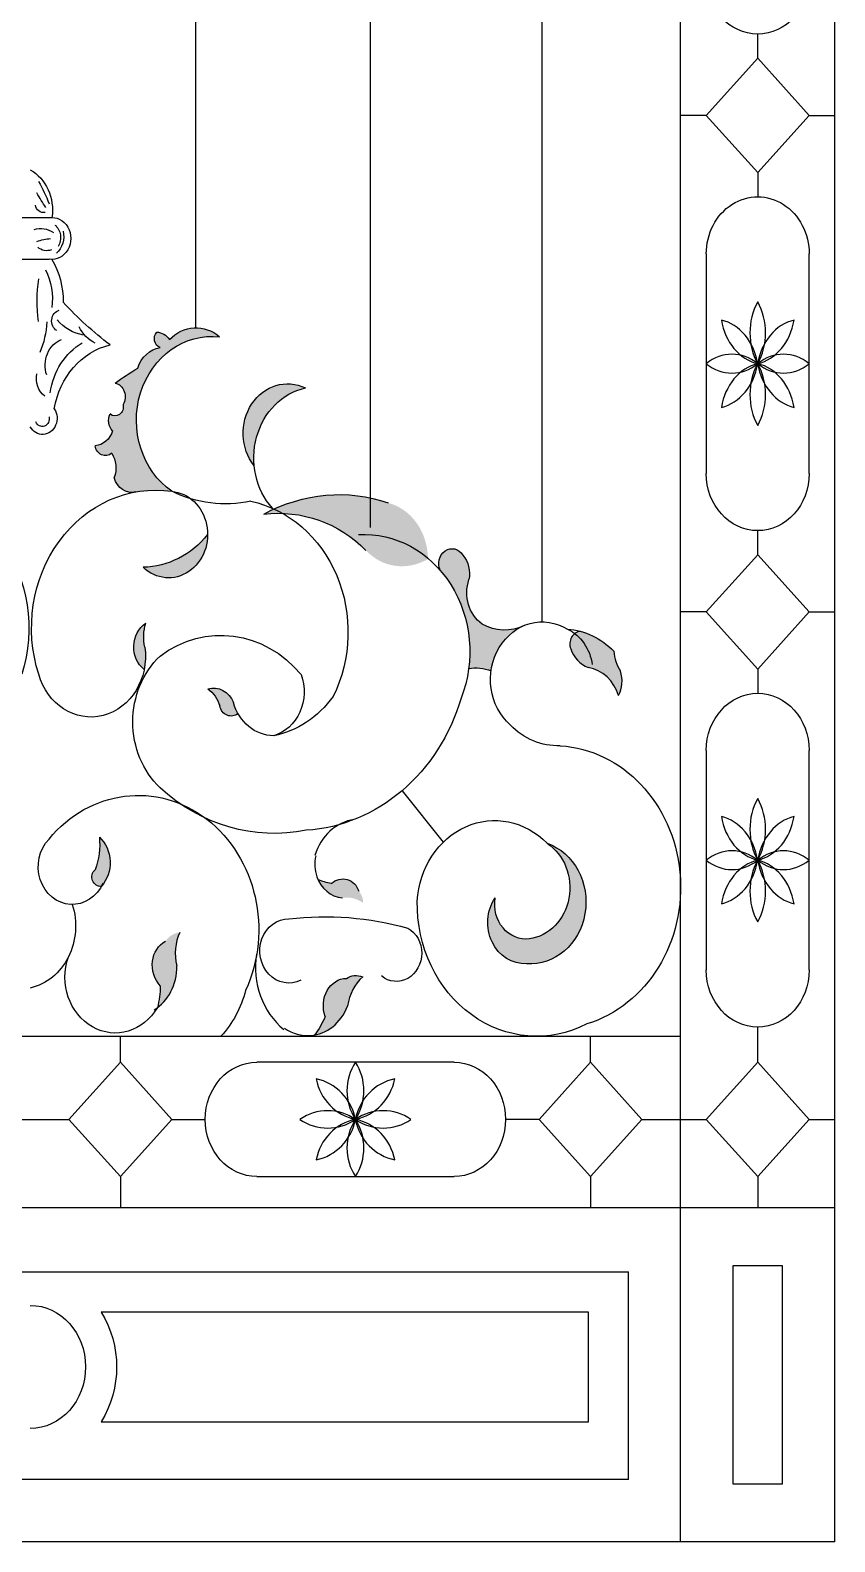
# Model space of a CAD drawing. Header units: inches. Extents: x -12530 to 36157, y 78659 to 110077.
# Drawn here: x 16683 to 17363, y 94033 to 95311 of the extents above; entities that cross this region are included whole.
import ezdxf

# ---------------------------------------------------------------- set-up
doc = ezdxf.new("R2010")
doc.units = ezdxf.units.IN
doc.header["$MEASUREMENT"] = 0
doc.layers.add('freecads.com', color=7, linetype='Continuous')

msp = doc.modelspace()

# ---------------------------------------------------------------- hatches: boundary and pattern name
at = {"layer": 'freecads.com'}
h = msp.add_hatch(color=256, dxfattribs=at)
edge = h.paths.add_edge_path()
edge.add_ellipse((16788.76670993174, 94805.46866139612), major_axis=(-3.36026e-11, 116.5835877526681), ratio=0.8999999999998953, start_angle=-6.717731188741411, end_angle=9.26898986146168)
edge.add_ellipse((16768.52786999742, 94937.12851185323), major_axis=(2.7845e-12, 17.03069006768197), ratio=0.9000000000000767, start_angle=106.8556122354463, end_angle=185.1172944154043, ccw=False)
edge.add_ellipse((16736.28523757692, 94940.82110228678), major_axis=(-9.136e-12, 21.04608677925807), ratio=0.89999999999993, start_angle=244.9095590815808, end_angle=308.9432390969281)
edge.add_ellipse((16746.31339439589, 94960.84599027182), major_axis=(-8.0115e-12, 9.643829878264636), ratio=0.9000000000000677, start_angle=98.73984639411918, end_angle=214.6800453833513, ccw=False)
edge.add_ellipse((16736.44211073737, 94978.0665208842), major_axis=(-2.6198e-12, 18.59619225577659), ratio=0.9000000000001048, start_angle=183.9296970914239, end_angle=249.6263992453699)
edge.add_ellipse((16759.77308839748, 94980.86602040978), major_axis=(6.6158e-12, 12.0105895559244), ratio=0.9000000000003772, start_angle=60.0219011247749, end_angle=139.3789961253912, ccw=False)
edge.add_ellipse((16754.45247512103, 94992.50120788936), major_axis=(-3.185e-12, 7.730871376373875), ratio=0.9000000000001215, start_angle=144.9935441478457, end_angle=284.9260494997997)
edge.add_ellipse((16752.51318593948, 95000.95003051937), major_axis=(-1.4913e-12, 11.73514588658985), ratio=0.900000000000322, start_angle=232.6426200170663, end_angle=350.4584289202061)
edge.add_ellipse((16890.55558721706, 94781.3897204357), major_axis=(-7.43843e-11, 276.1786654738967), ratio=0.9000000000000699, start_angle=385.61757893406786, end_angle=390.4958478961771, ccw=False)
edge.add_ellipse((16795.8736206504, 95016.7377189741), major_axis=(-7.937e-13, 26.04826038290957), ratio=0.9000000000001149, start_angle=367.3351597532615, end_angle=429.2778540634385, ccw=False)
edge.add_ellipse((16794.84455944181, 95050.04660668003), major_axis=(4.0607e-12, 7.941785819244253), ratio=0.8999999999998554, start_angle=42.95399225192102, end_angle=163.0680128390384, ccw=False)
edge.add_ellipse((16789.45787240826, 95040.74796876324), major_axis=(3.9689e-12, 14.82096985980082), ratio=0.9000000000000627, start_angle=307.8523188130344, end_angle=359.04237948570943, ccw=False)
edge.add_ellipse((16822.85701251442, 95023.13826498901), major_axis=(-2.6605e-12, 36.12050366511459), ratio=0.9000000000001435, start_angle=324.9406769990382, end_angle=400.7193260942051, ccw=False)
edge.add_ellipse((16836.30451900924, 94981.10656648409), major_axis=(1.9986e-12, 70.8902408365302), ratio=0.9000000000001174, start_angle=-5.300160944408938, end_angle=150.5340839593255)
h = msp.add_hatch(color=256, dxfattribs=at)
edge = h.paths.add_edge_path()
edge.add_ellipse((16900.30557553513, 94970.1643779363), major_axis=(-7.9337e-12, 41.74178079067945), ratio=0.9000000000000532, start_angle=-21.53262590551998, end_angle=134.3792535649405, ccw=False)
edge.add_ellipse((16926.07210980448, 94949.24814959188), major_axis=(2.1595e-12, 60.32472191662549), ratio=0.9000000000001088, start_angle=10.23801905302873, end_angle=97.04882881774066)
h = msp.add_hatch(color=256, dxfattribs=at)
edge = h.paths.add_edge_path()
edge.add_ellipse((16883.27612373989, 94769.07448162435), major_axis=(38.92548546255083, 129.0627295193005), ratio=0.8718114887687981, start_angle=337.5387016340217, end_angle=378.1222940538711, ccw=False)
edge.add_ellipse((17000.5125503161, 94910.23822797133), major_axis=(15.32011197602194, 50.79591030576019), ratio=0.8718114887693434, start_angle=155.8886485557718, end_angle=218.6154081667713)
edge.add_ellipse((16970.97155850927, 94858.70359293302), major_axis=(15.74787747619162, 52.21422487231568), ratio=0.8718114887691488, start_angle=-67.22055746692504, end_angle=1.483378251301878)
edge.add_ellipse((16933.36437310705, 94757.74948307194), major_axis=(46.82047505432328, 155.2396389174538), ratio=0.8718114887691724, start_angle=-1.923917459963524, end_angle=37.04626844481095)
h = msp.add_hatch(color=256, dxfattribs=at)
edge = h.paths.add_edge_path()
edge.add_ellipse((16799.79250504372, 94884.55827799143), major_axis=(-8.54e-14, 36.62144581180591), ratio=0.9000000000000312, start_angle=142.1254901543999, end_angle=270.00000000010925, ccw=False)
edge.add_ellipse((16776.79789983268, 94940.40586065804), major_axis=(-8.159e-12, 83.57144620622194), ratio=0.9000000000000595, start_angle=180.9900401765111, end_angle=225.0544885564989)
h = msp.add_hatch(color=256, dxfattribs=at)
edge = h.paths.add_edge_path()
edge.add_ellipse((17059.76613795369, 94728.93929006469), major_axis=(1.41451e-11, 42.85655049576308), ratio=0.9000000000000067, start_angle=-17.37338950031346, end_angle=8.447245256450708)
edge.add_ellipse((16965.28948716562, 94785.54683749181), major_axis=(1.61069e-11, 99.03776540563165), ratio=0.9000000000001147, start_angle=260.7759347159676, end_angle=316.6914325356159)
edge.add_ellipse((17039.45399726065, 94860.14553976653), major_axis=(3.38399e-11, 12.4337192179423), ratio=0.8999999999992279, start_angle=-52.754776177137614, end_angle=122.6256027594892, ccw=False)
edge.add_ellipse((17032.94445257074, 94851.25624109268), major_axis=(-2.14037e-11, 23.64741839940564), ratio=0.8999999999999793, start_angle=256.8798889736094, end_angle=315.3003280210574, ccw=False)
edge.add_ellipse((17079.89896345536, 94835.19213943942), major_axis=(1.31136e-11, 31.11705245623481), ratio=0.900000000000171, start_angle=66.77778840969579, end_angle=150.4310089925406)
edge.add_ellipse((17083.88264927494, 94849.15523751013), major_axis=(6.7839e-12, 45.44047698580814), ratio=0.9000000000001303, start_angle=154.8451926547266, end_angle=198.5385522374826)
edge.add_ellipse((17115.78210768405, 94761.93301233012), major_axis=(2.45429e-11, 48.7459606885767), ratio=0.9000000000000788, start_angle=21.53945961234644, end_angle=80.20184248682685)
h = msp.add_hatch(color=256, dxfattribs=at)
edge = h.paths.add_edge_path()
edge.add_ellipse((16810.62089449571, 94797.85745484175), major_axis=(-1.2854e-11, 35.49510665429193), ratio=0.8999999999996982, start_angle=68.93400498996681, end_angle=105.2221253023978)
edge.add_ellipse((16733.98714110502, 94781.57599571662), major_axis=(3.1951e-12, 51.27496435617569), ratio=0.8999999999998088, start_angle=256.1697035933095, end_angle=279.7523203242355, ccw=False)
edge.add_ellipse((16791.26248577309, 94789.4748735479), major_axis=(-1.5566e-11, 23.34560863934563), ratio=0.9000000000001515, start_angle=28.41379435057121, end_angle=147.2386408392675, ccw=False)
h = msp.add_hatch(color=256, dxfattribs=at)
edge = h.paths.add_edge_path()
edge.add_ellipse((17160.67059240271, 94794.34976522428), major_axis=(-9.2443760838707, 21.82649922806464), ratio=0.9194256280259118, start_angle=84.10938750705628, end_angle=141.7391165749681, ccw=False)
edge.add_ellipse((17149.64162565322, 94791.53187665851), major_axis=(-4.433948713999701, 10.46880582309234), ratio=0.9194256280255103, start_angle=345.23011914558055, end_angle=447.0836488040294, ccw=False)
edge.add_ellipse((17137.26038977005, 94743.8588335044), major_axis=(-23.97241523516589, 56.60023974396677), ratio=0.9194256280234485, start_angle=294.18799935249876, end_angle=326.67426771039095, ccw=False)
edge.add_ellipse((17209.67181384094, 94787.27692524044), major_axis=(-14.07196300889055, 33.22470732005297), ratio=0.9194256280191879, start_angle=69.51201642745245, end_angle=100.1990422773331)
edge.add_ellipse((17159.63342929514, 94762.13324791483), major_axis=(-9.85986498386278, 23.27970362790831), ratio=0.9194256280237663, start_angle=213.1485319290914, end_angle=264.44727108953293, ccw=False)
edge.add_ellipse((17151.55252725674, 94741.0851872991), major_axis=(-12.46583806523797, 29.43255471590483), ratio=0.9194256280233482, start_angle=261.4412234722285, end_angle=331.420401232025)
h = msp.add_hatch(color=256, dxfattribs=at)
edge = h.paths.add_edge_path()
edge.add_ellipse((16818.28902730816, 94730.25468204872), major_axis=(3.85523e-11, 28.994043563535), ratio=0.9000000000001465, start_angle=-69.14636885201656, end_angle=-31.44499319450603)
edge.add_ellipse((16837.43162756383, 94733.83497477438), major_axis=(-1.15598e-11, 20.99998033339343), ratio=0.9000000000000273, start_angle=297.09651340377064, end_angle=372.37896302657657, ccw=False)
edge.add_ellipse((16888.65101644102, 94754.04850971782), major_axis=(7.6363e-12, 39.52441947764079), ratio=0.9000000000002302, start_angle=108.5548096092239, end_angle=124.5923893994109)
edge.add_ellipse((16852.6132777697, 94742.08682434505), major_axis=(-4.3854e-12, 10.98310402376072), ratio=0.8999999999999072, start_angle=104.1426395384662, end_angle=213.2095636643358, ccw=False)
h = msp.add_hatch(color=256, dxfattribs=at)
edge = h.paths.add_edge_path()
edge.add_ellipse((16725.13726212939, 94607.18157960144), major_axis=(5.7353e-12, 28.02075723601832), ratio=0.9000000000000872, start_angle=221.6662526997738, end_angle=323.4876510018291, ccw=False)
edge.add_ellipse((16742.0360564014, 94595.10855953331), major_axis=(2.1271e-12, 7.906331897012567), ratio=0.9000000000002724, start_angle=36.029328324019616, end_angle=186.0536698180201, ccw=False)
edge.add_ellipse((16691.76614500276, 94622.70146912262), major_axis=(-3.4358e-12, 55.21963327825783), ratio=0.9000000000002129, start_angle=244.9097059920386, end_angle=277.0640736111102)
h = msp.add_hatch(color=256, dxfattribs=at)
edge = h.paths.add_edge_path()
edge.add_ellipse((17105.74563827886, 94573.83783891203), major_axis=(2.03813e-11, 52.13951056969217), ratio=0.9000000000001129, start_angle=176.3813482416381, end_angle=344.19065453913475, ccw=False)
edge.add_ellipse((17100.95062020211, 94556.55227569032), major_axis=(-1.15839e-11, 34.7659788135248), ratio=0.9000000000001206, start_angle=50.2579786905585, end_angle=182.4828584501097, ccw=False)
edge.add_ellipse((17101.98160827441, 94572.03984965303), major_axis=(-5.1913e-12, 29.46909751154168), ratio=0.900000000000077, start_angle=78.42557814748635, end_angle=185.492944625321)
edge.add_ellipse((17099.87335010733, 94586.01121807925), major_axis=(-2.9234e-12, 43.61845059917484), ratio=0.900000000000065, start_angle=186.4943733976081, end_angle=332.0208406989597)
h = msp.add_hatch(color=256, dxfattribs=at)
edge = h.paths.add_edge_path()
edge.add_ellipse((16950.88319993399, 94572.25138270821), major_axis=(5.0098647386873, 13.88714289861345), ratio=0.8893395283120684, start_angle=-66.1805330160756, end_angle=-21.54663952722892)
edge.add_ellipse((16946.04453031957, 94576.91864291538), major_axis=(5.694476751295201, 15.7848597721224), ratio=0.8893395283098342, start_angle=-46.85271922235672, end_angle=54.2737209156343)
edge.add_ellipse((16945.26181255964, 94635.43262565498), major_axis=(15.81863385901919, 43.84861474632299), ratio=0.8893395283261096, start_angle=175.4756701292518, end_angle=189.9479575073592, ccw=False)
edge.add_ellipse((16951.51328946824, 94608.0881228241), major_axis=(10.56747005852948, 29.29260058649094), ratio=0.8893395283121519, start_angle=140.4796338380735, end_angle=190.8278062491492)
edge.add_ellipse((16948.35579769001, 94548.93922663949), major_axis=(9.898040700266598, 27.43696941750064), ratio=0.8893395283103233, start_angle=346.6500788901326, end_angle=383.23939943384784, ccw=False)
h = msp.add_hatch(color=256, dxfattribs=at)
edge = h.paths.add_edge_path()
edge.add_ellipse((16812.59075234323, 94527.47659701026), major_axis=(-6.658111742009038, 20.13135067379655), ratio=0.8798393222573647, start_angle=-8.925071848513323, end_angle=31.16508450898911)
edge.add_ellipse((16807.45206966876, 94519.05967057598), major_axis=(-7.567961312495769, 22.88235598409579), ratio=0.8798393222577274, start_angle=7.278185127621989, end_angle=118.8275751387476)
edge.add_ellipse((16732.88329424208, 94507.91297718837), major_axis=(-21.02296914510472, 63.56468328225576), ratio=0.8798393222500511, start_angle=229.791309642161, end_angle=247.0877720047407, ccw=False)
edge.add_ellipse((16766.73333734564, 94522.3984583279), major_axis=(-14.04417088098602, 42.4637104160437), ratio=0.879839322258338, start_angle=193.79821151882, end_angle=248.1661357135966)
edge.add_ellipse((16842.78019382708, 94527.44254789728), major_axis=(-13.15449906293807, 39.77371420462049), ratio=0.8798393222578701, start_angle=399.86351295219015, end_angle=443.43469232977384, ccw=False)
h = msp.add_hatch(color=256, dxfattribs=at)
edge = h.paths.add_edge_path()
edge.add_ellipse((16959.27929293462, 94490.23295310268), major_axis=(-3.392412962194085, 21.37884641057392), ratio=0.8442340252851046, start_angle=-21.59777630904155, end_angle=16.64558379525327)
edge.add_ellipse((16951.47663171257, 94484.91483771068), major_axis=(-3.855995671007139, 24.30032549848696), ratio=0.844234025284255, start_angle=-5.700698225546458, end_angle=102.7741443557887)
edge.add_ellipse((16879.3947801892, 94508.88370786377), major_axis=(-10.71153440866271, 67.50364757089142), ratio=0.8442340252845262, start_angle=213.7470164459461, end_angle=229.9077664985274, ccw=False)
edge.add_ellipse((16915.60987642383, 94506.59205751232), major_axis=(-7.155726606356456, 45.0950936038493), ratio=0.8442340252861256, start_angle=180.5008296908084, end_angle=230.9341419176615)
edge.add_ellipse((16986.7764129594, 94476.38582893656), major_axis=(-6.70242478082758, 42.23840421529459), ratio=0.8442340252848799, start_angle=384.6267560571625, end_angle=425.7915198135081, ccw=False)

# ---------------------------------------------------------------- linework, layer by layer
for p, q in [((17232.73497775132, 94033.30365418523), (17232.73497775132, 96566.19743068157)), ((17363.11733146881, 94033.30365418523), (17363.11733146881, 96566.19743068157)), ((17115.78210768405, 94810.67897302256), (17115.78210768405, 96286.82343528025)), ((16970.60983118021, 94890.44871188934), (16970.60983118021, 96053.22444744674)), ((16822.85701251442, 95059.25876865687), (16822.85701251442, 95966.04866136528)), ((17297.92615460947, 95287.02534298637), (17297.92615460947, 95307.41034399535)), ((17254.4295523111, 95238.69578487574), (17297.92615460947, 95287.02534298637)), ((17297.92615460947, 95287.02534298637), (17341.42275690904, 95238.69578487574)), ((17254.4295523111, 95238.69578487574), (17232.73497775132, 95238.69578487574)), ((17297.92615460947, 95190.36622676512), (17254.4295523111, 95238.69578487574)), ((17341.42275690904, 95238.69578487574), (17297.92615460947, 95190.36622676512)), ((17341.42275690904, 95238.69578487574), (17363.11733146881, 95238.69578487574)), ((17297.92615460947, 95190.36622676512), (17297.92615460947, 95169.98122575143)), ((16666.54452552424, 95152.32255669976), (16698.8542670322, 95152.32255669976)), ((16666.54452552424, 95117.24979318683), (16698.8542670322, 95117.24979318683)), ((17254.4295523111, 95121.65166764554), (17254.4295523111, 94936.14420654546)), ((17341.42275690904, 94936.14420654546), (17341.42275690904, 95121.65166764554)), ((17297.92615460947, 94867.42964742587), (17297.92615460947, 94887.81464843484)), ((17254.4295523111, 94819.10008931524), (17297.92615460947, 94867.42964742587)), ((17297.92615460947, 94867.42964742587), (17341.42275690904, 94819.10008931524)), ((17254.4295523111, 94819.10008931524), (17232.73497775132, 94819.10008931524)), ((17297.92615460947, 94770.77053120462), (17254.4295523111, 94819.10008931524)), ((17341.42275690904, 94819.10008931524), (17297.92615460947, 94770.77053120462)), ((17341.42275690904, 94819.10008931524), (17363.11733146881, 94819.10008931524)), ((17297.92615460947, 94770.77053120462), (17297.92615460947, 94750.38553019095)), ((17254.4295523111, 94702.05597208503), (17254.4295523111, 94516.54851098025)), ((17341.42275690904, 94516.54851098025), (17341.42275690904, 94702.05597208503)), ((16997.14161786037, 94668.0650592061), (17031.92409096378, 94624.48147945097)), ((17297.92615460947, 94438.60194741082), (17297.92615460947, 94468.21895287433)), ((16132.66381480393, 94460.5349116082), (17232.73497775132, 94460.5349116082)), ((16758.9290326407, 94438.60194741082), (16758.9290326407, 94460.53491161292)), ((17156.50534138883, 94438.60194741082), (17156.50534138883, 94460.53491161292)), ((16715.43243034113, 94390.2723893049), (16758.9290326407, 94438.60194741082)), ((16758.9290326407, 94438.60194741082), (16802.42563494026, 94390.2723893049)), ((17041.19554450755, 94438.60194741082), (16874.23882952078, 94438.60194741082)), ((17156.50534138883, 94438.60194741082), (17113.00873908807, 94390.2723893049)), ((17200.00194368839, 94390.2723893049), (17156.50534138883, 94438.60194741082)), ((17297.92615460947, 94438.60194741082), (17254.4295523111, 94390.2723893002)), ((17341.42275690904, 94390.2723893002), (17297.92615460947, 94438.60194741082)), ((16649.96636221411, 94390.2723893049), (16715.43243034113, 94390.2723893049)), ((16758.9290326407, 94341.94283119428), (16715.43243034113, 94390.2723893049)), ((16802.42563494026, 94390.2723893049), (16758.9290326407, 94341.94283119428)), ((16802.42563494026, 94390.2723893049), (16830.74222722122, 94390.2723893049)), ((17113.00873908807, 94390.2723893049), (17084.69214680828, 94390.2723893049)), ((17113.00873908807, 94390.2723893049), (17156.50534138883, 94341.94283119428)), ((17156.50534138883, 94341.94283119428), (17200.00194368839, 94390.2723893049)), ((17200.00194368839, 94390.2723893049), (17254.4295523111, 94390.2723893002)), ((17254.4295523111, 94390.2723893002), (17297.92615460947, 94341.94283119428)), ((17297.92615460947, 94341.94283119428), (17341.42275690904, 94390.2723893002)), ((17341.42275690904, 94390.2723893002), (17363.11733146881, 94390.2723893002)), ((16758.9290326407, 94341.94283119428), (16758.9290326407, 94315.66562970587)), ((16874.23882952078, 94341.94283119428), (17041.19554450755, 94341.94283119428)), ((17156.50534138883, 94341.94283119428), (17156.50534138883, 94315.66562970587)), ((17297.92615460947, 94341.94283119428), (17297.92615460947, 94315.66562970587)), ((16002.2814610876, 94315.66562970587), (17363.11733146881, 94315.66562970587)), ((16176.78950951696, 94261.45089440307), (17188.60928303829, 94261.45089440307)), ((17188.60928303829, 94086.06163534727), (17188.60928303829, 94261.45089440307)), ((17318.99163675465, 94266.63708002109), (17276.86067246549, 94266.63708002109)), ((17276.86067246549, 94266.63708002109), (17276.86067246549, 94082.33220386531)), ((17318.99163675465, 94082.33220386531), (17318.99163675465, 94266.63708002109)), ((17154.97143591736, 94227.3474996566), (16742.69950178681, 94227.3474996566)), ((17154.97143591736, 94134.78101856135), (17154.97143591736, 94227.3474996566)), ((16742.69950178681, 94134.78101856135), (17154.97143591736, 94134.78101856135)), ((17188.60928303829, 94086.06163534727), (16176.78950951696, 94086.06163534727)), ((17276.86067246549, 94082.33220386531), (17318.99163675465, 94082.33220386531)), ((17363.11733146881, 94033.30365418523), (16002.2814610876, 94033.30365418523))]:
    msp.add_line(p, q, dxfattribs=at)
at = {"layer": 'freecads.com', "extrusion": (0, 0, -1)}
for centre, major_axis, ratio, start_param, end_param in [((17297.92615460947, 95355.73990210597), (1.8294e-12, 48.32955811071691), 0.9000000000001207, 1.570796326794862, 4.712388980384655), ((16667.03829940195, 95158.6155042866), (-1.861e-13, 38.33332083373796), 0.9000000000001313, 0.4711878168455748, 1.731052833066984), ((16616.46453869752, 95127.70042870211), (-1.192812e-10, 98.29968707937124), 0.8999999999998506, 0.9756035095056985, 1.191687485898719), ((16772.98197230835, 95227.77244177676), (-6.959071e-10, 108.6457969565158), 0.8999999999994912, 4.047888873319089, 4.186810977452273), ((17297.92615460947, 95121.65166764554), (1.8294e-12, 48.32955811071691), 0.9000000000001207, 4.712388980384655, 7.853981633974449), ((16694.02118018263, 95164.45276415597), (6.0394e-12, 7.857835950609172), 0.8999999999999825, 2.953387246208464, 4.523638928819517), ((16691.54020833054, 95120.52382315075), (-1.19462e-11, 22.70892516614058), 0.9000000000003648, -0.2703295513531123, 0.5539263763954754), ((16701.09621857123, 95134.7861749386), (-1.39313e-11, 17.7124264694749), 0.9000000000001993, -0.1411067612370664, 3.282699414829177), ((16696.84355729855, 95135.61272347478), (-5.1966e-12, 12.89150667984863), 0.9000000000001515, 0.623123081638469, 2.194607812965496), ((16702.83907849399, 95085.31218928075), (1.602324e-10, 49.4845216485364), 0.9000000000015079, -0.3302276235247294, -0.0643400256695528), ((16694.15511494964, 95136.60971334919), (2.37081e-11, 18.73557451342395), 0.8999999999997929, 1.337630349914125, 2.447808801582661), ((16696.63990677429, 95137.86573630241), (3.9711e-12, 13.47486283238462), 0.8999999999998921, 2.805724659063448, 3.816836155171185), ((16649.7839909055, 95080.80357592033), (-5.08086e-11, 67.57273443556078), 0.8999999999998506, 1.004206950766158, 1.570796326795572), ((16655.45004896181, 95083.50280041728), (1.49477e-11, 51.08687932771449), 0.9000000000002117, 1.065168304723926, 1.712463535588059), ((16782.48977644496, 95081.4840164948), (2.27727e-11, 104.4605045075416), 0.9000000000001152, 4.549418756475553, 4.895771824493758), ((16916.47967482395, 95315.3841518916), (6.964022e-10, 327.6541837704775), 0.9000000000000131, 3.740744732890506, 3.91442010992132), ((16709.15663251303, 95065.04273708459), (-5.3192e-12, 9.28725729977749), 0.900000000000017, 3.62545606012407, 6.053388398299327), ((16732.89614818395, 95094.08778578434), (5.16562e-11, 41.33509857316782), 0.8999999999999454, 3.280047358397027, 3.965440827257356), ((16639.45856014819, 95066.8162755399), (-6.12749e-11, 63.62061689504063), 0.9000000000004122, 1.61243328953166, 2.032844227173846), ((16748.90093467081, 95074.73529764776), (-4.50735e-11, 31.16593701527288), 0.9000000000001579, 3.552932756091229, 4.22455686804859), ((16836.30451900924, 94981.10656648409), (8.6438e-12, 70.89024083653185), 0.9000000000001218, 3.702177211746151, 6.385900357865359), ((16794.84455944181, 95050.04660668003), (-3.5242e-12, 7.94178581924573), 0.9000000000001941, 3.467769786712297, 5.480850093725949), ((16789.45787240826, 95040.74796876324), (-6.1433e-12, 14.82096985979202), 0.9000000000000798, 0.0185702954874243, 0.960453828993681), ((16822.85701251442, 95023.13826498901), (-4.6071e-12, 36.12050366511957), 0.9000000000001008, -0.7630943850478888, 0.6622547255400036), ((16716.1754044108, 95027.60219014334), (-1.03017e-11, 23.19157329393423), 0.9000000000001129, 4.348800230106564, 5.944352062230766), ((16750.85451066994, 94995.57007157365), (-1.49562e-11, 57.56494887606539), 0.9000000000000875, -1.41865893661313, -0.4834983980182788), ((16763.05697636486, 94978.61700620435), (-1.57826e-11, 67.71468697597204), 0.9000000000001067, -1.390748181120292, -0.2129097140190361), ((16795.8736206504, 95016.7377189741), (-1.53246e-11, 26.04826038291092), 0.9000000000000103, -1.24262828759889, -0.1420661535795553), ((16704.16200481916, 95016.23234874688), (-1.01723e-11, 18.01786873403544), 0.9000000000001216, 3.740999271156791, 4.949039346102685), ((16890.55558721706, 94781.3897204357), (1.0781642e-09, 276.1786654740807), 0.9000000000004362, -0.5794523542916924, -0.4895221190675987), ((16900.30557553513, 94970.1643779363), (-6.9575e-12, 41.74178079068091), 0.9000000000000955, 3.990335856728893, 6.696358745509924), ((16752.51318593948, 95000.95003051937), (-3.0521e-12, 11.73514588659691), 0.9000000000001366, 0.1846378930315085, 2.172772431999089), ((16926.07210980448, 94949.24814959188), (6.906e-13, 60.32472191662972), 0.9000000000000863, 3.931689225901925, 6.085134362186417), ((16693.16491626659, 94982.76254454227), (-8.8869e-12, 13.62065146211899), 0.9000000000003368, 0.9447824849474173, 4.164699188205601), ((16754.45247512103, 94992.50120788936), (-3.9302e-12, 7.730871376372871), 0.8999999999999367, 1.335336738142879, 3.802895711534659), ((16692.83058003196, 94982.51216323124), (4.33179e-11, 6.658698049643351), 0.8999999999991359, 1.331363317283759, 4.273625617572673), ((16759.77308839748, 94980.86602040978), (-5.2737e-12, 12.01058955592324), 0.9000000000003366, 3.902953067392934, 5.1912441951386), ((16736.44211073737, 94978.0665208795), (5.607e-13, 18.59619225578079), 0.9000000000000159, 1.89335820581549, 3.065413801649548), ((16746.31339439589, 94960.8459902671), (1.4066e-12, 9.643829878261913), 0.9000000000001545, 2.486169326000647, 4.574901890785441), ((16736.28523757692, 94940.82110228678), (2.6185e-12, 21.04608677925768), 0.9000000000000467, 0.9419622229548467, 1.969620349545215), ((16576.63208262467, 94805.46866139612), (0, 116.5835877526733), 0.9000000000001, -0.13013454770835, 1.912252832155314), ((16788.76670993174, 94805.46866139612), (2.4913e-12, 116.5835877526729), 0.9000000000001083, 4.370932475024231, 6.413319854887889), ((16768.52786999742, 94937.12851185323), (1.03e-14, 17.03069006767755), 0.8999999999999984, 2.902431693771081, 4.4461814126726), ((17297.92615460947, 94936.14420654075), (-3.6464e-12, 48.32955811071016), 0.9000000000001069, 1.570796326794964, 4.712388980384757), ((16799.79250504372, 94884.55827799143), (-3.5246e-12, 36.6214458118066), 0.9000000000001243, 0.0786657605470118, 3.854263146514468), ((16848.02178368871, 95037.65081481397), (-1.46608e-11, 127.1354956008271), 0.9000000000001502, 2.955476984326249, 3.551874058188799), ((16850.17447822869, 94802.15243065832), (1.2172e-12, 112.5602319201259), 0.9000000000000966, 0.1888751897755117, 2.075875446441491), ((16933.36437310705, 94757.74948306724), (46.820475054485, 155.2396389174206), 0.871811488769873, -0.7135998405893947, 0.0385114353707858), ((16883.27612373989, 94769.07448162435), (38.92548546241444, 129.0627295193427), 0.8718114887695818, -0.3591244022518085, 0.4428042199798608), ((16776.79789983268, 94940.40586065804), (1.92189e-11, 83.57144620621025), 0.9000000000001479, 2.302665772436421, 3.122393700871612), ((16965.28948716562, 94785.54683749181), (-7.0401e-12, 99.03776540563312), 0.9000000000000984, -0.0556319333052589, 1.97788994925655), ((17039.45399726065, 94860.14553976653), (1.75631e-11, 12.433719217939), 0.8999999999997598, 4.189697762218362, 7.25389942264619), ((17032.94445257074, 94851.25624109268), (-1.3656e-12, 23.64741839940016), 0.9000000000002604, 0.8327656016257751, 1.777567840441303), ((17079.89896345536, 94835.19213943942), (-9.6835e-12, 31.11705245623543), 0.9000000000000355, 3.704068413748455, 5.080902073462052), ((16843.97318994969, 94697.28390016493), (7.7744e-12, 102.0247025178798), 0.9000000000001039, -0.5949899665105983, 0.8303287119145137), ((17115.78210768405, 94761.93301233012), (-2.64551e-11, 48.74596068857949), 0.8999999999998956, 3.80936835636515, 6.792402854480082), ((16791.26248577309, 94789.4748735479), (-2.50171e-11, 23.34560863934518), 0.9000000000001834, 3.762316371242865, 5.741941732227142), ((16810.62089449571, 94797.85745484175), (1.57137e-11, 35.4951066542695), 0.8999999999999984, 4.472218098645045, 5.046091951729481), ((17083.88264927494, 94849.15523751013), (-3.2106e-12, 45.44047698581759), 0.9000000000001751, 2.726302666203357, 3.622511378591656), ((17123.70261798789, 94769.07043765955), (-1.60303e-11, 38.45441308444426), 0.9000000000000362, 0.3996598976912797, 1.426788446941214), ((17137.26038977005, 94743.8588335044), (-23.97241523647551, 56.60023974353126), 0.9194256280236022, 0.4300876634369675, 1.179155046814483), ((16733.98714110502, 94781.57599571662), (-2.59269e-11, 51.27496435616141), 0.9000000000001268, 1.417326861767314, 4.412517369843266), ((16835.39848795707, 94726.17234010868), (7.7621e-12, 73.23255905172884), 0.9000000000001048, 3.850188834603226, 5.574589126165961), ((17059.76613795369, 94728.93929005996), (-1.53019e-11, 42.85655049575507), 0.9000000000003169, -0.163537242087306, 0.3345658933480187), ((16880.00066409102, 94751.48620225026), (-1.52403e-11, 38.19134334955348), 0.9000000000000767, 1.177764192479344, 2.8871902957321), ((16837.43162756383, 94733.83497477438), (8.7974e-12, 20.99998033339055), 0.9000000000000994, -0.2391971827063892, 1.139258054545016), ((16818.28902730816, 94730.254682044), (2.03824e-11, 28.99404356353932), 0.9000000000001586, 0.59678221714832, 1.240512281211266), ((16874.24106068047, 94804.8901820363), (-4.73465e-11, 91.77355093676991), 0.9000000000000508, 2.243759934190726, 2.966232575095476), ((16907.81374976958, 94797.36112359917), (2.29973e-11, 162.9989796042057), 0.9000000000001124, 1.889203483703126, 3.084587454639719), ((17297.92615460947, 94702.05597208503), (9.5671e-12, 48.32955811071915), 0.900000000000079, 4.712388980384511, 7.853981633974304), ((16852.6132777697, 94742.08682434505), (-8.471e-13, 10.98310402376432), 0.899999999999917, 2.512742134314939, 4.489384240252602), ((16888.65101644102, 94754.04850971782), (6.0401e-12, 39.52441947764395), 0.9000000000001012, 3.141592653583749, 4.419012717864703), ((17129.02839371005, 94771.8450083616), (-1.50615e-11, 65.8661940202324), 0.900000000000111, 3.109877062348374, 3.891730485923103), ((17124.92347253457, 94586.41941235487), (-1.60848e-11, 119.7772524904006), 0.900000000000093, 0.0555454318176645, 2.874705584132879), ((16773.9182835491, 94550.70900644365), (2.2973e-12, 113.3729659710581), 0.90000000000011, -0.8301498912143044, 2.041771232741714), ((16889.10546250952, 94800.27721228793), (2.8069e-12, 168.3581061036339), 0.900000000000085, 2.961999166007355, 3.832869198201137), ((17075.42421376559, 94569.97439866091), (-4.411e-13, 72.850162365204), 0.9000000000000667, -1.504293454456834, 0.7440207775766483), ((16718.25629797807, 94603.83528570386), (1.11487e-11, 31.98004721711416), 0.9000000000002774, 2.021635818034809, 5.532011753020508), ((16691.76614500276, 94622.70146912262), (3.1087e-12, 55.21963327825865), 0.9000000000001273, 1.459727433197382, 1.969617960253524), ((16725.13726212939, 94607.18157960144), (1.1964e-12, 28.0207572360171), 0.9000000000000946, 0.6883402814350239, 2.361830748578606), ((17105.74563827886, 94573.83783891203), (-2.25622e-11, 52.13951056969349), 0.9000000000000605, 0.3048046297279909, 3.211745671932311), ((17099.87335010733, 94586.01121807925), (-1.61175e-11, 43.61845059917673), 0.9000000000001012, 0.5332343260771406, 3.015776176020435), ((16742.0360564014, 94595.10855953331), (-1.22882e-11, 7.906331897014604), 0.9000000000002952, 3.024298656421723, 5.603501363284304), ((16946.04453031957, 94576.91864291538), (5.694476751346196, 15.78485977210666), 0.8893395283100713, -1.001714438360922, 0.8758966693850901), ((16672.96987224879, 94553.68155086177), (-1.8931e-12, 53.49961949975826), 0.9000000000001012, 1.22420106099334, 2.938123228600383), ((17110.99109225306, 94572.7615901512), (5.8532e-12, 112.2266785445757), 0.9000000000001211, 2.708794551327969, 4.730692096684616), ((17100.95062020211, 94556.55227568561), (2.0927e-12, 34.76597881352485), 0.9000000000000822, 3.093450768835207, 5.354807677537178), ((17101.98160827441, 94572.03984965303), (2.2537e-12, 29.46909751153175), 0.900000000000139, 3.035146777712327, 4.894667808536981), ((16901.31426660908, 94532.60093501807), (-2.52137e-11, 27.12782855110669), 0.9000000000001399, 2.706882120859607, 6.291374864132897), ((16931.99542981283, 94240.65528592397), (-1.3817e-11, 320.8649970288373), 0.9000000000000179, -0.1057492261922395, 0.2452821145935331), ((16992.34727095483, 94530.6975641632), (2.5425e-12, 23.83563172394521), 0.9000000000000895, 0.4729770134560143, 3.772219380350923), ((16807.45206966876, 94519.05967057598), (-7.567961312500259, 22.88235598411205), 0.8798393222569636, 4.261422736972061, 6.139033844717947), ((16754.63011679777, 94510.50547711099), (3.05061e-11, 47.23312933141412), 0.9000000000002562, 2.145748853000987, 5.081514165651679), ((17297.92615460947, 94516.54851098025), (-1.13718e-11, 48.32955811070792), 0.9000000000001486, 1.570796326795108, 4.712388980384901), ((16951.47663171257, 94484.91483771068), (-3.855995670987858, 24.30032549850831), 0.8442340252835325, 4.523271658917043, 6.40088276666301), ((16732.88329424208, 94507.91297718837), (-21.02296914616867, 63.56468328156351), 0.8798393222528911, 1.926828835727255, 2.210285842470969), ((16790.00378794414, 94522.86074251166), (1.272506e-10, 86.43958180623297), 0.899999999999968, 1.847274099365316, 2.376088992111974), ((16879.3947801892, 94508.88370786377), (-10.71153440992828, 67.50364757041739), 0.8442340252850289, 2.188677757681509, 2.472134764425303), ((16874.23882952078, 94390.2723893002), (-3.1025e-12, 48.32955811071915), 0.900000000000079, 3.141592653589864, 6.283185307179657), ((17041.19554450755, 94390.2723893049), (-7.3793e-12, 48.32955811072588), 0.900000000000093, 1.696e-13, 3.141592653589962), ((16682.69939627704, 94181.06425910897), (1.53071e-11, 52.02246821398677), 0.9000000000000605, -3.268e-13, 3.141592653589466), ((16682.69939627704, 94181.06425910897), (6.4875e-12, 81.1578611808339), 0.9000000000001032, 0.9639416192853085, 2.177651034304306)]:
    msp.add_ellipse(centre, major_axis=major_axis, ratio=ratio, start_param=start_param, end_param=end_param, dxfattribs=at)
at = {"layer": 'freecads.com'}
for centre, major_axis, ratio, start_param, end_param in [((17330.37442421871, 95054.98423851063), (-7.02274e-11, 46.85405575905488), 0.833705813777268, 0.9803202779896986, 2.161272375596498), ((17265.47788500142, 95054.98423851063), (2.72352e-11, 46.85405575893748), 0.833705813780172, 4.121912931580526, 5.302865029191899), ((17305.49217486616, 95074.86470626997), (-1.400874e-10, 46.85405575909277), 0.8337058137787993, 1.765718441386478, 2.946670538993597), ((17259.60339190926, 95019.82276917489), (8.07693e-11, 46.85405575904279), 0.8337058137784961, -1.375874212199858, -0.194922114590824), ((17290.36013435397, 95074.86470626997), (-9.57243e-11, 46.85405575907503), 0.8337058137780887, 3.336514768178142, 4.517466865787663), ((17336.24891731087, 95019.82276917489), (4.05818e-11, 46.85405575900786), 0.8337058137783696, 0.1949221145931699, 1.375874212202163), ((17276.17785346088, 94989.977410125), (3.12585e-11, 46.85405575910986), 0.8337058137770585, -0.5904760488044714, 0.5904760488048951), ((17276.17785346088, 95067.818464066), (-1.139991e-10, 46.85405575898856), 0.8337058137784337, 2.551116604783327, 3.732068702391599), ((17259.60339190926, 95037.9731050161), (-2.320125e-10, 46.85405575888039), 0.833705813778215, 3.33651476817943, 4.517466865789305), ((17305.49217486616, 94982.93116792104), (8.65936e-11, 46.85405575901337), 0.8337058137781339, 0.1949221145963149, 1.375874212204178), ((17330.37442421871, 95002.81163567095), (-1.5726e-12, 46.85405575904332), 0.8337058137782408, 0.9803202779917356, 2.161272375599732), ((17319.67445575925, 94989.977410125), (4.12314e-11, 46.85405575903574), 0.8337058137787531, -0.5904760488039144, 0.5904760488047791), ((17336.24891731087, 95037.9731050161), (-4.28667e-11, 46.85405575897173), 0.8337058137785639, 1.765718441389891, 2.94667053899851), ((17290.36013435397, 94982.93116792104), (2.83329e-11, 46.85405575898248), 0.8337058137787341, -1.375874212200927, -0.1949221145914264), ((17319.67445575925, 95067.818464066), (-6.14283e-11, 46.85405575894811), 0.8337058137788371, 2.55111660478331, 3.732068702392021), ((17265.47788500142, 95002.81163567095), (2.66752e-11, 46.85405575898658), 0.8337058137801614, 4.121912931578968, 5.302865029189916), ((17149.64162565322, 94791.53187665851), (-4.433948713680284, 10.4688058232398), 0.9194256280195839, -0.279260764301446, 1.523991377418523), ((17160.67059240271, 94794.34976522428), (-9.2443760842324, 21.82649922801191), 0.9194256280209335, 1.476218192122722, 2.432612006204676), ((17209.67181384094, 94787.27692524044), (-14.07196300863266, 33.22470732018985), 0.9194256280176498, 1.239888615265744, 1.734726837424348), ((17151.55252725674, 94741.0851872991), (-12.46583806519496, 29.43255471585825), 0.9194256280234633, 4.574888644174197, 5.748301831317437), ((17159.63342929514, 94762.13324791483), (-9.859864983913774, 23.27970362789694), 0.9194256280221805, 3.75922070391122, 4.623241214948617), ((17330.37442421871, 94635.38854295012), (-7.02274e-11, 46.85405575905488), 0.833705813777268, 0.9803202779896986, 2.161272375596498), ((17265.47788500142, 94635.38854295012), (2.72352e-11, 46.85405575893748), 0.833705813780172, 4.121912931580526, 5.302865029191899), ((17305.49217486616, 94655.26901070945), (-1.377308e-10, 46.85405575909489), 0.8337058137787652, 1.76571844138656, 2.946670538993657), ((17259.60339190926, 94600.22707360497), (8.07693e-11, 46.85405575904279), 0.8337058137784961, -1.375874212199858, -0.194922114590824), ((17290.36013435397, 94655.26901070945), (-8.40757e-11, 46.8540557590781), 0.8337058137780547, 3.336514768178436, 4.517466865787834), ((17336.24891731087, 94600.22707360497), (3.62718e-11, 46.85405575900986), 0.8337058137783268, 0.1949221145930611, 1.375874212202095), ((16958.62428398787, 94603.42431234554), (13.94153013824711, 38.64535897784957), 0.8893395283110082, 0.4367260883257509, 1.634444201338941), ((17276.17785346088, 94570.38171456449), (3.12585e-11, 46.85405575910986), 0.8337058137770585, -0.5904760488044714, 0.5904760488048951), ((17319.67445575925, 94570.38171456449), (4.12314e-11, 46.85405575903574), 0.8337058137787531, -0.5904760488039144, 0.5904760488047791), ((16951.51328946824, 94608.0881228241), (10.56747005845331, 29.29260058589981), 0.8893395283098525, 1.721111318160001, 2.30716018482511), ((17276.17785346088, 94648.22276850075), (-1.139991e-10, 46.8540557589908), 0.8337058137783044, 2.551116604783255, 3.73206870239167), ((17259.60339190926, 94618.3774094556), (-2.33939e-10, 46.85405575888027), 0.8337058137782065, 3.336514768179383, 4.517466865789319), ((17305.49217486616, 94563.33547236052), (8.65936e-11, 46.85405575901337), 0.8337058137781339, 0.1949221145963149, 1.375874212204178), ((17330.37442421871, 94583.21594011044), (-1.5726e-12, 46.85405575904332), 0.8337058137782408, 0.9803202779917356, 2.161272375599732), ((17336.24891731087, 94618.3774094556), (-4.28667e-11, 46.85405575897173), 0.8337058137785639, 1.765718441389891, 2.94667053899851), ((17290.36013435397, 94563.33547236052), (3.2607e-11, 46.85405575898449), 0.8337058137786918, -1.37587421220086, -0.1949221145913187), ((17319.67445575925, 94648.22276850075), (-6.14283e-11, 46.85405575894811), 0.8337058137788371, 2.55111660478331, 3.732068702392021), ((17265.47788500142, 94583.21594011044), (2.66752e-11, 46.85405575898658), 0.8337058137801614, 4.121912931578968, 5.302865029189916), ((16951.51328946824, 94608.0881228241), (10.56747005853659, 29.29260058648928), 0.8893395283118035, 2.307160184831766, 3.35342816163274), ((16842.78019382708, 94527.44254789728), (-13.15449906295413, 39.7737142046061), 0.8798393222580413, 0.7592851930627506, 1.469879266440525), ((16924.3851234196, 94515.35134894148), (-9.440459976898328, 59.49338896408052), 0.8442340252853309, 1.194925298238583, 2.392643411251743), ((16766.73333734564, 94522.3984583279), (-14.0441708810142, 42.46371041602206), 0.8798393222585371, 3.327208316702304, 4.37347629350322), ((16986.7764129594, 94476.38582893656), (-6.702424780827622, 42.23840421529454), 0.8442340252848802, 0.4974362711142551, 1.208030344492171), ((16915.60987642383, 94506.59205751232), (-7.155726606376551, 45.09509360384007), 0.8442340252861962, 3.065359394750953, 4.111627371551779), ((16915.609876425, 94506.59205750763), (-7.15572660651328, 45.09509360292289), 0.8442340252852073, 2.479310528068952, 3.065359394734125), ((16992.74566128692, 94414.43716836024), (-2.762041e-10, 43.40277631713107), 0.9715657329158307, 0.9803202779837306, 2.161272375592387), ((16922.68871274261, 94414.43716836024), (3.105092e-10, 43.40277631705279), 0.9715657329158229, 4.121912931586694, 5.302865029195402), ((16965.88483814367, 94432.8532367475), (-3.393161e-10, 43.40277631708646), 0.9715657329163117, 1.765718441379382, 2.946670538988334), ((16916.34709475855, 94381.86570013213), (4.751162e-10, 43.40277631713495), 0.9715657329166733, -1.375874212193455, -0.1949221145840774), ((16999.08727927095, 94381.86570013213), (-1.604767e-10, 43.40277631708125), 0.971565732915894, 0.1949221145896605, 1.375874212199145), ((16949.54953588585, 94432.8532367475), (3.276881e-10, 43.40277631706318), 0.971565732916096, 3.336514768193351, 4.517466865801841), ((16934.23951574149, 94354.21875640364), (-1.316172e-10, 43.40277631711363), 0.9715657329141997, -0.5904760488077454, 0.5904760488036196), ((16934.23951574149, 94426.32602220145), (4.342605e-10, 43.40277631707094), 0.9715657329175444, 2.551116604796089, 3.732068702402938), ((16965.88483814367, 94347.69154185758), (-3.714115e-10, 43.40277631712571), 0.9715657329161487, 0.1949221145847844, 1.375874212193676), ((16916.34709475855, 94398.67907847297), (6.834203e-10, 43.4027763171837), 0.9715657329158606, 3.336514768200146, 4.517466865807345), ((16992.74566128692, 94366.10761024489), (-1.93256e-10, 43.40277631711392), 0.9715657329177675, 0.9803202779853226, 2.161272375594634), ((16981.1948582892, 94354.21875640364), (-1.686321e-10, 43.40277631715856), 0.9715657329142802, -0.5904760488101185, 0.5904760488007095), ((16922.68871274261, 94366.10761024489), (7.439805e-10, 43.40277631706743), 0.9715657329163239, 4.121912931597806, 5.302865029206187), ((16999.08727927095, 94398.67907847297), (-4.792202e-10, 43.40277631707809), 0.9715657329166104, 1.765718441378293, 2.946670538986179), ((16949.54953588585, 94347.69154185758), (1.2511921e-09, 43.40277631695999), 0.9715657329164497, -1.37587421217133, -0.1949221145615185), ((16981.1948582892, 94426.32602220145), (1.2996e-11, 43.40277631711362), 0.9715657329163468, 2.551116604786958, 3.732068702394975)]:
    msp.add_ellipse(centre, major_axis=major_axis, ratio=ratio, start_param=start_param, end_param=end_param, dxfattribs=at)
at = {"layer": 'freecads.com', "extrusion": (0, 0, -0.9999999999999998)}
for centre, major_axis, ratio, start_param, end_param in [((16945.26181255964, 94635.43262565498), (15.81863385888451, 43.84861474635175), 0.8893395283212354, 2.946876967621999, 3.230333974365601), ((16959.27929293462, 94490.23295310268), (-3.39241296227691, 21.37884641056227), 0.8442340252838834, -0.3403607780646611, 0.4384806799492412)]:
    msp.add_ellipse(centre, major_axis=major_axis, ratio=ratio, start_param=start_param, end_param=end_param, dxfattribs=at)

doc.saveas('drawing.dxf')
